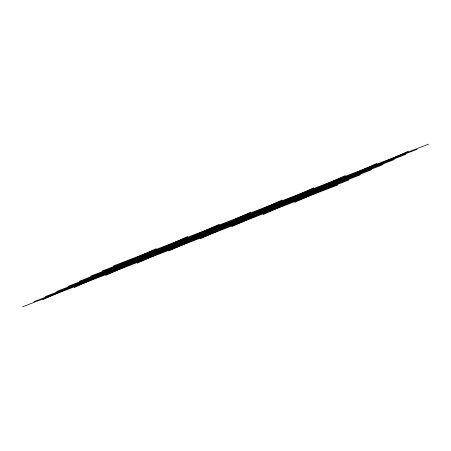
<?xml version="1.0" encoding="UTF-8"?>
<svg xmlns="http://www.w3.org/2000/svg" width="451" height="451" viewBox="0 0 451 451"><rect width="100%" height="100%" fill="white"/><g stroke="black" fill="none" stroke-linecap="round" stroke-linejoin="round"><path stroke-width="0.68" d="M42.715 299.74L156.198 248.698M74.223 287.558L187.712 236.516M105.737 275.381L219.22 224.339M137.245 263.198L250.733 212.162M168.759 251.021L282.241 199.979M200.267 238.838L313.755 187.802M231.78 226.661L345.263 175.619M263.288 214.484L376.777 163.442M294.802 202.302L408.285 151.26M113.336 265.983L428.45 144.185M101.988 271.085L417.102 149.292M90.64 276.187L405.753 154.394M79.291 281.294L394.405 159.496M67.943 286.396L383.057 164.604M56.595 291.504L371.709 169.706M45.247 296.606L360.36 174.813M33.898 301.708L349.012 179.915M22.55 306.815L337.664 185.017"/></g></svg>
